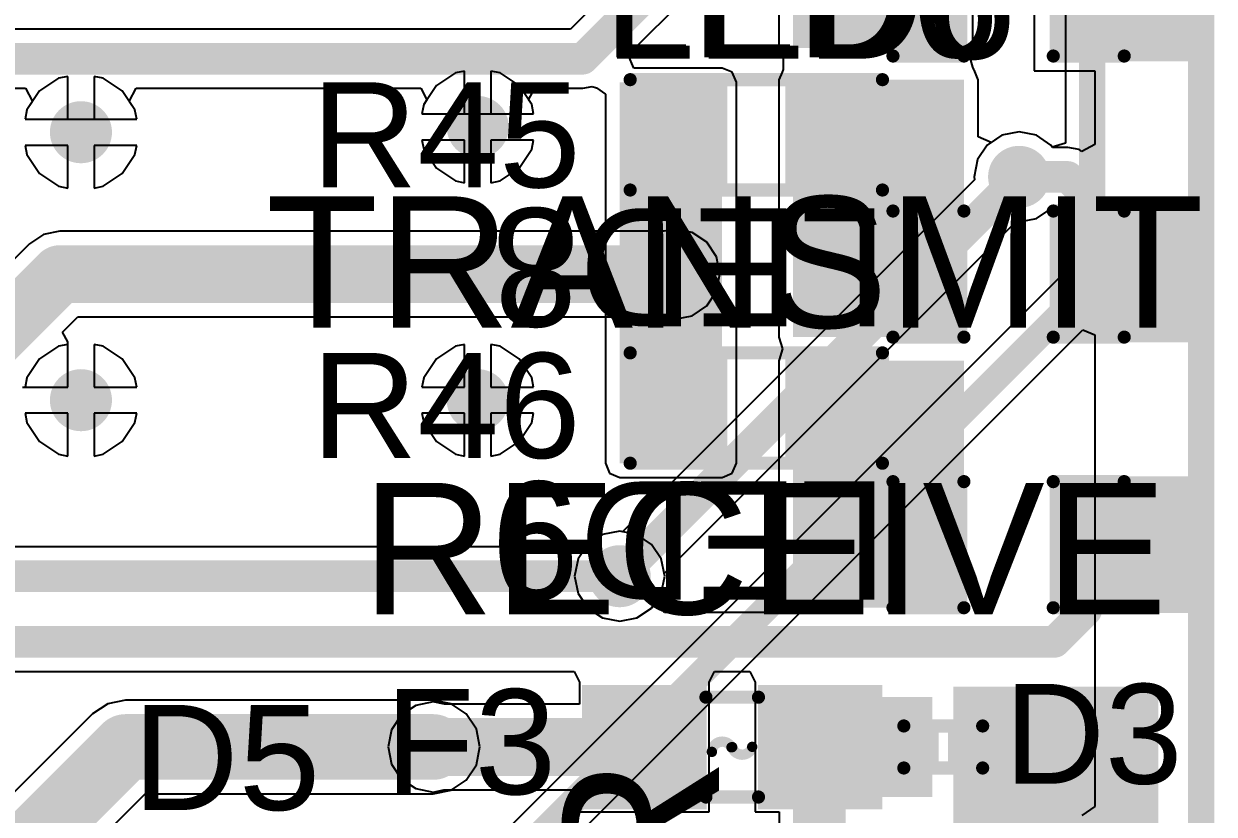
# Model space of a CAD drawing. Header units: millimetres. Extents: x -0.25 to 4.68, y -0.29 to 2.93.
# Drawn here: x 4.1593 to 4.6122, y 1.5314 to 1.8323 of the extents above; entities that cross this region are included whole.
import ezdxf

# ---------------------------------------------------------------- set-up
doc = ezdxf.new("R2010")
doc.units = ezdxf.units.MM
doc.header["$MEASUREMENT"] = 0
for name, color, linetype in [('BottomLayer', 5, 'Continuous'), ('BottomSolder', 6, 'Continuous'), ('Mechanical2', 216, 'Continuous'), ('TopLayer', 1, 'Continuous'), ('TopOverlay', 2, 'Continuous'), ('TopPaste', 8, 'Continuous'), ('TopSolder', 216, 'Continuous'), ('ViaHoleLayer', 16, 'Continuous')]:
    doc.layers.add(name, color=color, linetype=linetype)
doc.styles.add('Arial', font='', dxfattribs={"height": 0.2})
doc.styles.get('Arial').set_extended_font_data('Arial')

# ---------------------------------------------------------------- blocks, each defined once
blk = doc.blocks.new('R___0603_59')
at = {"layer": 'TopLayer'}
for points in [[(-0.015, 0.0175), (-0.015, -0.0175), (-0.045, -0.0175), (-0.045, 0.0175)], [(0.045, 0.0175), (0.045, -0.0175), (0.015, -0.0175), (0.015, 0.0175)]]:
    blk.add_hatch(color=1, dxfattribs=at).paths.add_polyline_path(points)
at = {"layer": 'TopPaste'}
for points in [[(-0.015, 0.0175), (-0.015, -0.0175), (-0.045, -0.0175), (-0.045, 0.0175)], [(0.045, 0.0175), (0.045, -0.0175), (0.015, -0.0175), (0.015, 0.0175)]]:
    blk.add_hatch(color=8, dxfattribs=at).paths.add_polyline_path(points)
at = {"layer": 'TopSolder'}
for points in [[(-0.011, 0.0215), (-0.011, -0.0215), (-0.049, -0.0215), (-0.049, 0.0215)], [(0.049, 0.0215), (0.049, -0.0215), (0.011, -0.0215), (0.011, 0.0215)]]:
    blk.add_hatch(color=216, dxfattribs=at).paths.add_polyline_path(points)
at = {"layer": 'TopOverlay', "const_width": 0.005}
for points in [[(-0.048, 0.021), (-0.048, -0.021)], [(0.048, 0.021), (-0.048, 0.021)], [(0.048, 0.021), (0.048, -0.021)], [(0.048, -0.021), (-0.048, -0.021)]]:
    blk.add_lwpolyline(points, dxfattribs=at)
at = {"layer": 'TopOverlay', "const_width": 0.0025}
for points in [[(-0.04925, 0.021, 1), (-0.04675, 0.021, 1)], [(-0.04925, 0.021, 1), (-0.04675, 0.021, 1)], [(0.04675, 0.021, 1), (0.04925, 0.021, 1)], [(0.04675, 0.021, 1), (0.04925, 0.021, 1)], [(-0.04925, -0.021, 1), (-0.04675, -0.021, 1)], [(-0.04925, -0.021, 1), (-0.04675, -0.021, 1)], [(0.04675, -0.021, 1), (0.04925, -0.021, 1)], [(0.04675, -0.021, 1), (0.04925, -0.021, 1)]]:
    blk.add_lwpolyline(points, format="xyb", close=True, dxfattribs=at)
blk = doc.blocks.new('R___0603_60')
at = {"layer": 'TopLayer'}
for points in [[(-0.015, 0.0175), (-0.015, -0.0175), (-0.045, -0.0175), (-0.045, 0.0175)], [(0.045, 0.0175), (0.045, -0.0175), (0.015, -0.0175), (0.015, 0.0175)]]:
    blk.add_hatch(color=1, dxfattribs=at).paths.add_polyline_path(points)
at = {"layer": 'TopPaste'}
for points in [[(-0.015, 0.0175), (-0.015, -0.0175), (-0.045, -0.0175), (-0.045, 0.0175)], [(0.045, 0.0175), (0.045, -0.0175), (0.015, -0.0175), (0.015, 0.0175)]]:
    blk.add_hatch(color=8, dxfattribs=at).paths.add_polyline_path(points)
at = {"layer": 'TopSolder'}
for points in [[(-0.011, 0.0215), (-0.011, -0.0215), (-0.049, -0.0215), (-0.049, 0.0215)], [(0.049, 0.0215), (0.049, -0.0215), (0.011, -0.0215), (0.011, 0.0215)]]:
    blk.add_hatch(color=216, dxfattribs=at).paths.add_polyline_path(points)
at = {"layer": 'TopOverlay', "const_width": 0.005}
for points in [[(-0.048, 0.021), (-0.048, -0.021)], [(0.048, 0.021), (-0.048, 0.021)], [(0.048, 0.021), (0.048, -0.021)], [(0.048, -0.021), (-0.048, -0.021)]]:
    blk.add_lwpolyline(points, dxfattribs=at)
at = {"layer": 'TopOverlay', "const_width": 0.0025}
for points in [[(-0.04925, 0.021, 1), (-0.04675, 0.021, 1)], [(-0.04925, 0.021, 1), (-0.04675, 0.021, 1)], [(0.04675, 0.021, 1), (0.04925, 0.021, 1)], [(0.04675, 0.021, 1), (0.04925, 0.021, 1)], [(-0.04925, -0.021, 1), (-0.04675, -0.021, 1)], [(-0.04925, -0.021, 1), (-0.04675, -0.021, 1)], [(0.04675, -0.021, 1), (0.04925, -0.021, 1)], [(0.04675, -0.021, 1), (0.04925, -0.021, 1)]]:
    blk.add_lwpolyline(points, format="xyb", close=True, dxfattribs=at)
blk = doc.blocks.new('LED_0603_110')
at = {"layer": 'TopLayer'}
for points in [[(-0.03937, 0.01968505), (-0.019685, 0.01968505), (-0.019685, -0.01968505), (-0.03937, -0.01968505)], [(0.0196851, 0.01968505), (0.0393701, 0.01968505), (0.0393701, -0.01968505), (0.0196851, -0.01968505)]]:
    blk.add_hatch(color=1, dxfattribs=at).paths.add_polyline_path(points)
at = {"layer": 'TopOverlay'}
blk.add_hatch(color=2, dxfattribs=at).paths.add_polyline_path([(0.0440002, -0.0259997), (0.069, -0.0259997), (0.069, 0.0260003), (0.0440002, 0.0260003)])
at = {"layer": 'TopPaste'}
for points in [[(-0.03937, 0.01968505), (-0.019685, 0.01968505), (-0.019685, -0.01968505), (-0.03937, -0.01968505)], [(0.0196851, 0.01968505), (0.0393701, 0.01968505), (0.0393701, -0.01968505), (0.0196851, -0.01968505)]]:
    blk.add_hatch(color=8, dxfattribs=at).paths.add_polyline_path(points)
at = {"layer": 'TopSolder'}
for points in [[(-0.04337, 0.02368505), (-0.015685, 0.02368505), (-0.015685, -0.02368505), (-0.04337, -0.02368505)], [(0.0156851, 0.02368505), (0.0433701, 0.02368505), (0.0433701, -0.02368505), (0.0156851, -0.02368505)]]:
    blk.add_hatch(color=216, dxfattribs=at).paths.add_polyline_path(points)
at = {"layer": 'TopOverlay', "const_width": 0.005}
for points in [[(-0.044, 0.024), (-0.017, 0.024)], [(-0.044, -0.024), (-0.044, 0.024)], [(0.017, 0.024), (0.0440001, 0.024)], [(0.0440001, -0.024), (0.0440001, 0.024)], [(-0.044, -0.024), (-0.017, -0.024)], [(0.017, -0.024), (0.0440001, -0.024)]]:
    blk.add_lwpolyline(points, dxfattribs=at)
at = {"layer": 'TopOverlay', "const_width": 0.0025}
for points in [[(-0.04525, 0.024, 1), (-0.04275, 0.024, 1)], [(-0.04525, 0.024, 1), (-0.04275, 0.024, 1)], [(-0.01825, 0.024, 1), (-0.01575, 0.024, 1)], [(0.01575, 0.024, 1), (0.01825, 0.024, 1)], [(0.0427501, 0.024, 1), (0.0452501, 0.024, 1)], [(0.0427501, 0.024, 1), (0.0452501, 0.024, 1)], [(-0.04525, -0.024, 1), (-0.04275, -0.024, 1)], [(-0.04525, -0.024, 1), (-0.04275, -0.024, 1)], [(-0.01825, -0.024, 1), (-0.01575, -0.024, 1)], [(0.01575, -0.024, 1), (0.01825, -0.024, 1)], [(0.0427501, -0.024, 1), (0.0452501, -0.024, 1)], [(0.0427501, -0.024, 1), (0.0452501, -0.024, 1)]]:
    blk.add_lwpolyline(points, format="xyb", close=True, dxfattribs=at)
at = {"layer": 'TopOverlay'}
blk.add_text('LED9', height=0.045, rotation=180, dxfattribs=at).set_placement((-0.046207, 0.0240576))
blk = doc.blocks.new('LED_0603_111')
at = {"layer": 'TopLayer'}
for points in [[(-0.03937, 0.01968505), (-0.019685, 0.01968505), (-0.019685, -0.01968505), (-0.03937, -0.01968505)], [(0.0196851, 0.01968505), (0.0393701, 0.01968505), (0.0393701, -0.01968505), (0.0196851, -0.01968505)]]:
    blk.add_hatch(color=1, dxfattribs=at).paths.add_polyline_path(points)
at = {"layer": 'TopOverlay'}
blk.add_hatch(color=2, dxfattribs=at).paths.add_polyline_path([(0.0440003, -0.0259998), (0.0690001, -0.0259998), (0.0690001, 0.0260002), (0.0440003, 0.0260002)])
at = {"layer": 'TopPaste'}
for points in [[(-0.03937, 0.01968505), (-0.019685, 0.01968505), (-0.019685, -0.01968505), (-0.03937, -0.01968505)], [(0.0196851, 0.01968505), (0.0393701, 0.01968505), (0.0393701, -0.01968505), (0.0196851, -0.01968505)]]:
    blk.add_hatch(color=8, dxfattribs=at).paths.add_polyline_path(points)
at = {"layer": 'TopSolder'}
for points in [[(-0.04337, 0.02368505), (-0.015685, 0.02368505), (-0.015685, -0.02368505), (-0.04337, -0.02368505)], [(0.0156851, 0.02368505), (0.0433701, 0.02368505), (0.0433701, -0.02368505), (0.0156851, -0.02368505)]]:
    blk.add_hatch(color=216, dxfattribs=at).paths.add_polyline_path(points)
at = {"layer": 'TopOverlay', "const_width": 0.005}
for points in [[(-0.044, 0.024), (-0.017, 0.024)], [(-0.044, -0.024), (-0.044, 0.024)], [(0.017, 0.024), (0.0440001, 0.024)], [(0.0440001, -0.024), (0.0440001, 0.024)], [(-0.044, -0.024), (-0.017, -0.024)], [(0.017, -0.024), (0.0440001, -0.024)]]:
    blk.add_lwpolyline(points, dxfattribs=at)
at = {"layer": 'TopOverlay', "const_width": 0.0025}
for points in [[(-0.04525, 0.024, 1), (-0.04275, 0.024, 1)], [(-0.04525, 0.024, 1), (-0.04275, 0.024, 1)], [(-0.01825, 0.024, 1), (-0.01575, 0.024, 1)], [(0.01575, 0.024, 1), (0.01825, 0.024, 1)], [(0.0427501, 0.024, 1), (0.0452501, 0.024, 1)], [(0.0427501, 0.024, 1), (0.0452501, 0.024, 1)], [(-0.04525, -0.024, 1), (-0.04275, -0.024, 1)], [(-0.04525, -0.024, 1), (-0.04275, -0.024, 1)], [(-0.01825, -0.024, 1), (-0.01575, -0.024, 1)], [(0.01575, -0.024, 1), (0.01825, -0.024, 1)], [(0.0427501, -0.024, 1), (0.0452501, -0.024, 1)], [(0.0427501, -0.024, 1), (0.0452501, -0.024, 1)]]:
    blk.add_lwpolyline(points, format="xyb", close=True, dxfattribs=at)
at = {"layer": 'TopOverlay'}
blk.add_text('LED8', height=0.045, rotation=180, dxfattribs=at).set_placement((-0.0461631, 0.0250576))
blk = doc.blocks.new('LED_0603_113')
at = {"layer": 'TopLayer'}
for points in [[(-0.03937, 0.01968505), (-0.019685, 0.01968505), (-0.019685, -0.01968505), (-0.03937, -0.01968505)], [(0.0196851, 0.01968505), (0.0393701, 0.01968505), (0.0393701, -0.01968505), (0.0196851, -0.01968505)]]:
    blk.add_hatch(color=1, dxfattribs=at).paths.add_polyline_path(points)
at = {"layer": 'TopOverlay'}
blk.add_hatch(color=2, dxfattribs=at).paths.add_polyline_path([(0.0440001, -0.026), (0.0689999, -0.026), (0.0689999, 0.026), (0.0440001, 0.026)])
at = {"layer": 'TopPaste'}
for points in [[(-0.03937, 0.01968505), (-0.019685, 0.01968505), (-0.019685, -0.01968505), (-0.03937, -0.01968505)], [(0.0196851, 0.01968505), (0.0393701, 0.01968505), (0.0393701, -0.01968505), (0.0196851, -0.01968505)]]:
    blk.add_hatch(color=8, dxfattribs=at).paths.add_polyline_path(points)
at = {"layer": 'TopSolder'}
for points in [[(-0.04337, 0.02368505), (-0.015685, 0.02368505), (-0.015685, -0.02368505), (-0.04337, -0.02368505)], [(0.0156851, 0.02368505), (0.0433701, 0.02368505), (0.0433701, -0.02368505), (0.0156851, -0.02368505)]]:
    blk.add_hatch(color=216, dxfattribs=at).paths.add_polyline_path(points)
at = {"layer": 'TopOverlay', "const_width": 0.005}
for points in [[(-0.044, 0.024), (-0.017, 0.024)], [(-0.044, -0.024), (-0.044, 0.024)], [(0.017, 0.024), (0.0440001, 0.024)], [(0.0440001, -0.024), (0.0440001, 0.024)], [(-0.044, -0.024), (-0.017, -0.024)], [(0.017, -0.024), (0.0440001, -0.024)]]:
    blk.add_lwpolyline(points, dxfattribs=at)
at = {"layer": 'TopOverlay', "const_width": 0.0025}
for points in [[(-0.04525, 0.024, 1), (-0.04275, 0.024, 1)], [(-0.04525, 0.024, 1), (-0.04275, 0.024, 1)], [(-0.01825, 0.024, 1), (-0.01575, 0.024, 1)], [(0.01575, 0.024, 1), (0.01825, 0.024, 1)], [(0.0427501, 0.024, 1), (0.0452501, 0.024, 1)], [(0.0427501, 0.024, 1), (0.0452501, 0.024, 1)], [(-0.04525, -0.024, 1), (-0.04275, -0.024, 1)], [(-0.04525, -0.024, 1), (-0.04275, -0.024, 1)], [(-0.01825, -0.024, 1), (-0.01575, -0.024, 1)], [(0.01575, -0.024, 1), (0.01825, -0.024, 1)], [(0.0427501, -0.024, 1), (0.0452501, -0.024, 1)], [(0.0427501, -0.024, 1), (0.0452501, -0.024, 1)]]:
    blk.add_lwpolyline(points, format="xyb", close=True, dxfattribs=at)
at = {"layer": 'TopOverlay'}
blk.add_text('LED6', height=0.045, dxfattribs=at).set_placement((-0.1541899, -0.0244732))
blk = doc.blocks.new('F____0603_135')
at = {"layer": 'TopLayer'}
for points in [[(-0.01377945, -0.01968505), (-0.05314955, -0.01968505), (-0.05314955, 0.01968505), (-0.01377945, 0.01968505)], [(0.05314965, -0.01968505), (0.01377955, -0.01968505), (0.01377955, 0.01968505), (0.05314965, 0.01968505)]]:
    blk.add_hatch(color=1, dxfattribs=at).paths.add_polyline_path(points)
at = {"layer": 'TopPaste'}
for points in [[(-0.01377945, -0.01968505), (-0.05314955, -0.01968505), (-0.05314955, 0.01968505), (-0.01377945, 0.01968505)], [(0.05314965, -0.01968505), (0.01377955, -0.01968505), (0.01377955, 0.01968505), (0.05314965, 0.01968505)]]:
    blk.add_hatch(color=8, dxfattribs=at).paths.add_polyline_path(points)
at = {"layer": 'TopSolder'}
for points in [[(-0.00977945, -0.02368505), (-0.05714955, -0.02368505), (-0.05714955, 0.02368505), (-0.00977945, 0.02368505)], [(0.05714965, -0.02368505), (0.00977955, -0.02368505), (0.00977955, 0.02368505), (0.05714965, 0.02368505)]]:
    blk.add_hatch(color=216, dxfattribs=at).paths.add_polyline_path(points)
at = {"layer": 'TopOverlay', "const_width": 0.005}
for points in [[(0.01, 0.019), (-0.01, 0.019)], [(0.01, -0.019), (-0.01, -0.019)]]:
    blk.add_lwpolyline(points, dxfattribs=at)
at = {"layer": 'TopOverlay'}
for points, const_width in [([(-0.01125, 0.019, 1), (-0.00875, 0.019, 1)], 0.0025), ([(0.00875, 0.019, 1), (0.01125, 0.019, 1)], 0.0025), ([(-0.0085964, -0.0001008, 1), (-0.006628, -0.0001008, 1)], 0.0019685), ([(-0.0009842, 0, 1), (0.0009842, 0, 1)], 0.0019685), ([(-0.0007058, 7.75e-05, 1), (0.0012626, 7.75e-05, 1)], 0.0019685), ([(0.0067423, 0.0018093, 1), (0.0087107, 0.0018093, 1)], 0.0019685), ([(-0.01125, -0.019, 1), (-0.00875, -0.019, 1)], 0.0025), ([(0.00875, -0.019, 1), (0.01125, -0.019, 1)], 0.0025)]:
    blk.add_lwpolyline(points, format="xyb", close=True, dxfattribs=dict(at, const_width=const_width))
at = {"layer": 'TopOverlay', "const_width": 0.003937}
for points in [[(-0.0076122, -0.0001008, -0.7701644861592942), (0, 0)], [(0.0077265, 0.0018093, -0.7841168953440428), (0.0002784, 7.75e-05)]]:
    blk.add_lwpolyline(points, format="xyb", dxfattribs=at)
blk = doc.blocks.new('DSN0603_2_163')
at = {"layer": 'TopLayer'}
for points in [[(-0.011811, 0.0047244), (-0.003937, 0.0047244), (-0.003937, -0.0047244), (-0.011811, -0.0047244)], [(0.003937, 0.0047244), (0.011811, 0.0047244), (0.011811, -0.0047244), (0.003937, -0.0047244)]]:
    blk.add_hatch(color=1, dxfattribs=at).paths.add_polyline_path(points)
at = {"layer": 'TopPaste'}
for points in [[(-0.011811, 0.0047244), (-0.003937, 0.0047244), (-0.003937, -0.0047244), (-0.011811, -0.0047244)], [(0.003937, 0.0047244), (0.011811, 0.0047244), (0.011811, -0.0047244), (0.003937, -0.0047244)]]:
    blk.add_hatch(color=8, dxfattribs=at).paths.add_polyline_path(points)
at = {"layer": 'TopSolder'}
for points in [[(-0.0139764, 0.0068898), (-0.0017716, 0.0068898), (-0.0017716, -0.0068898), (-0.0139764, -0.0068898)], [(0.0017716, 0.0068898), (0.0139764, 0.0068898), (0.0139764, -0.0068898), (0.0017716, -0.0068898)]]:
    blk.add_hatch(color=216, dxfattribs=at).paths.add_polyline_path(points)
at = {"layer": 'TopOverlay', "const_width": 0.005}
for points in [[(0.015, 0.008), (-0.015, 0.008)], [(-0.015, 0.008), (-0.015, -0.008)], [(0.015, 0.008), (0.015, -0.008)], [(0.015, -0.008), (-0.015, -0.008)]]:
    blk.add_lwpolyline(points, dxfattribs=at)
at = {"layer": 'TopOverlay', "const_width": 0.0025}
for points in [[(-0.01625, 0.008, 1), (-0.01375, 0.008, 1)], [(-0.01625, 0.008, 1), (-0.01375, 0.008, 1)], [(0.01375, 0.008, 1), (0.01625, 0.008, 1)], [(0.01375, 0.008, 1), (0.01625, 0.008, 1)], [(-0.01625, -0.008, 1), (-0.01375, -0.008, 1)], [(-0.01625, -0.008, 1), (-0.01375, -0.008, 1)], [(0.01375, -0.008, 1), (0.01625, -0.008, 1)], [(0.01375, -0.008, 1), (0.01625, -0.008, 1)]]:
    blk.add_lwpolyline(points, format="xyb", close=True, dxfattribs=at)

msp = doc.modelspace()

# ---------------------------------------------------------------- hatches: boundary and pattern name
at = {"layer": 'BottomLayer'}
h = msp.add_hatch(color=5, dxfattribs=at)
edge = h.paths.add_edge_path()
edge.add_arc((4.332, 1.793), 0.011811, 0, 360)
h = msp.add_hatch(color=5, dxfattribs=at)
edge = h.paths.add_edge_path()
edge.add_arc((4.181, 1.791), 0.011811, 0, 360)
h = msp.add_hatch(color=5, dxfattribs=at)
edge = h.paths.add_edge_path()
edge.add_arc((4.538, 1.774), 0.011811, 0, 360)
h = msp.add_hatch(color=5, dxfattribs=at)
edge = h.paths.add_edge_path()
edge.add_arc((4.407, 1.737), 0.011811, 0, 360)
h = msp.add_hatch(color=5, dxfattribs=at)
edge = h.paths.add_edge_path()
edge.add_arc((4.181, 1.689), 0.011811, 0, 360)
h = msp.add_hatch(color=5, dxfattribs=at)
edge = h.paths.add_edge_path()
edge.add_arc((4.332, 1.689), 0.011811, 0, 360)
h = msp.add_hatch(color=5, dxfattribs=at)
edge = h.paths.add_edge_path()
edge.add_arc((4.386, 1.622), 0.011811, 0, 360)
h = msp.add_hatch(color=5, dxfattribs=at)
edge = h.paths.add_edge_path()
edge.add_arc((4.315, 1.557), 0.011811, 0, 360)
at = {"layer": 'BottomSolder'}
h = msp.add_hatch(color=6, dxfattribs=at)
edge = h.paths.add_edge_path()
edge.add_arc((4.332, 1.793), 0.0059055, 0, 360)
h = msp.add_hatch(color=6, dxfattribs=at)
edge = h.paths.add_edge_path()
edge.add_arc((4.181, 1.791), 0.0059055, 0, 360)
h = msp.add_hatch(color=6, dxfattribs=at)
edge = h.paths.add_edge_path()
edge.add_arc((4.538, 1.774), 0.0059055, 0, 360)
h = msp.add_hatch(color=6, dxfattribs=at)
edge = h.paths.add_edge_path()
edge.add_arc((4.407, 1.737), 0.0059055, 0, 360)
h = msp.add_hatch(color=6, dxfattribs=at)
edge = h.paths.add_edge_path()
edge.add_arc((4.181, 1.689), 0.0059055, 0, 360)
h = msp.add_hatch(color=6, dxfattribs=at)
edge = h.paths.add_edge_path()
edge.add_arc((4.332, 1.689), 0.0059055, 0, 360)
h = msp.add_hatch(color=6, dxfattribs=at)
edge = h.paths.add_edge_path()
edge.add_arc((4.386, 1.622), 0.0059055, 0, 360)
h = msp.add_hatch(color=6, dxfattribs=at)
edge = h.paths.add_edge_path()
edge.add_arc((4.315, 1.557), 0.0059055, 0, 360)
at = {"layer": 'TopLayer'}
for points in [[(4.452, 1.823), (4.515, 1.823), (4.515, 1.915), (4.452, 1.915)], [(4.386, 1.665), (4.425, 1.665), (4.425, 1.81), (4.386, 1.81)], [(4.517, 1.713), (4.517, 1.811), (4.452, 1.811), (4.452, 1.713)], [(4.517, 1.61), (4.517, 1.704), (4.452, 1.704), (4.452, 1.61)], [(4.513, 1.435), (4.591, 1.435), (4.591, 1.58), (4.513, 1.58)], [(4.447, 1.538), (4.505, 1.538), (4.505, 1.576), (4.447, 1.576)]]:
    msp.add_hatch(color=1, dxfattribs=at).paths.add_polyline_path(points)
h = msp.add_hatch(color=1, dxfattribs=at)
edge = h.paths.add_edge_path()
edge.add_arc((4.332, 1.793), 0.011811, 0, 360)
h = msp.add_hatch(color=1, dxfattribs=at)
edge = h.paths.add_edge_path()
edge.add_arc((4.181, 1.791), 0.011811, 0, 360)
h = msp.add_hatch(color=1, dxfattribs=at)
edge = h.paths.add_edge_path()
edge.add_arc((4.538, 1.774), 0.011811, 0, 360)
h = msp.add_hatch(color=1, dxfattribs=at)
edge = h.paths.add_edge_path()
edge.add_arc((4.407, 1.737), 0.011811, 0, 360)
h = msp.add_hatch(color=1, dxfattribs=at)
edge = h.paths.add_edge_path()
edge.add_arc((4.181, 1.689), 0.011811, 0, 360)
h = msp.add_hatch(color=1, dxfattribs=at)
edge = h.paths.add_edge_path()
edge.add_arc((4.332, 1.689), 0.011811, 0, 360)
h = msp.add_hatch(color=1, dxfattribs=at)
edge = h.paths.add_edge_path()
edge.add_arc((4.386, 1.622), 0.011811, 0, 360)
h = msp.add_hatch(color=1, dxfattribs=at)
edge = h.paths.add_edge_path()
edge.add_arc((4.315, 1.557), 0.011811, 0, 360)
at = {"layer": 'TopSolder'}
h = msp.add_hatch(color=216, dxfattribs=at)
edge = h.paths.add_edge_path()
edge.add_arc((4.332, 1.793), 0.0059055, 0, 360)
h = msp.add_hatch(color=216, dxfattribs=at)
edge = h.paths.add_edge_path()
edge.add_arc((4.181, 1.791), 0.0059055, 0, 360)
h = msp.add_hatch(color=216, dxfattribs=at)
edge = h.paths.add_edge_path()
edge.add_arc((4.538, 1.774), 0.0059055, 0, 360)
h = msp.add_hatch(color=216, dxfattribs=at)
edge = h.paths.add_edge_path()
edge.add_arc((4.407, 1.737), 0.0059055, 0, 360)
h = msp.add_hatch(color=216, dxfattribs=at)
edge = h.paths.add_edge_path()
edge.add_arc((4.181, 1.689), 0.0059055, 0, 360)
h = msp.add_hatch(color=216, dxfattribs=at)
edge = h.paths.add_edge_path()
edge.add_arc((4.332, 1.689), 0.0059055, 0, 360)
h = msp.add_hatch(color=216, dxfattribs=at)
edge = h.paths.add_edge_path()
edge.add_arc((4.386, 1.622), 0.0059055, 0, 360)
h = msp.add_hatch(color=216, dxfattribs=at)
edge = h.paths.add_edge_path()
edge.add_arc((4.315, 1.557), 0.0059055, 0, 360)
at = {"layer": 'ViaHoleLayer'}
h = msp.add_hatch(color=16, dxfattribs=at)
edge = h.paths.add_edge_path()
edge.add_arc((4.332, 1.793), 0.0059055, 0, 360)
h = msp.add_hatch(color=16, dxfattribs=at)
edge = h.paths.add_edge_path()
edge.add_arc((4.181, 1.791), 0.0059055, 0, 360)
h = msp.add_hatch(color=16, dxfattribs=at)
edge = h.paths.add_edge_path()
edge.add_arc((4.538, 1.774), 0.0059055, 0, 360)
h = msp.add_hatch(color=16, dxfattribs=at)
edge = h.paths.add_edge_path()
edge.add_arc((4.407, 1.737), 0.0059055, 0, 360)
h = msp.add_hatch(color=16, dxfattribs=at)
edge = h.paths.add_edge_path()
edge.add_arc((4.181, 1.689), 0.0059055, 0, 360)
h = msp.add_hatch(color=16, dxfattribs=at)
edge = h.paths.add_edge_path()
edge.add_arc((4.332, 1.689), 0.0059055, 0, 360)
h = msp.add_hatch(color=16, dxfattribs=at)
edge = h.paths.add_edge_path()
edge.add_arc((4.386, 1.622), 0.0059055, 0, 360)
h = msp.add_hatch(color=16, dxfattribs=at)
edge = h.paths.add_edge_path()
edge.add_arc((4.315, 1.557), 0.0059055, 0, 360)

# ---------------------------------------------------------------- linework, layer by layer
at = {"layer": 'BottomLayer'}
for p, q in [((4.5556267, 2.4357253), (4.5556267, 1.7868785)), ((4.176, 1.8122437), (4.1724898, 1.8115455)), ((4.176, 1.796), (4.176, 1.8122437)), ((4.1895102, 1.8115455), (4.186, 1.8122437)), ((4.186, 1.8122437), (4.186, 1.796)), ((4.3234898, 1.8135455), (4.3162751, 1.8087249)), ((4.327, 1.8142437), (4.3234898, 1.8135455)), ((4.327, 1.798), (4.327, 1.8142437)), ((4.3405102, 1.8135455), (4.337, 1.8142437)), ((4.337, 1.8142437), (4.337, 1.798)), ((4.3477249, 1.8087249), (4.3405102, 1.8135455)), ((4.1724898, 1.8115455), (4.1652751, 1.8067249)), ((4.1967249, 1.8067249), (4.1895102, 1.8115455)), ((4.3162751, 1.8087249), (4.3114545, 1.8015102)), ((4.3525455, 1.8015102), (4.3477249, 1.8087249)), ((4.1652751, 1.8067249), (4.1604545, 1.7995102)), ((4.2015455, 1.7995102), (4.1967249, 1.8067249)), ((4.1604545, 1.7995102), (4.1597563, 1.796)), ((4.2022437, 1.796), (4.2015455, 1.7995102)), ((4.3114545, 1.8015102), (4.3107563, 1.798)), ((4.3532437, 1.798), (4.3525455, 1.8015102)), ((4.1597563, 1.796), (4.176, 1.796)), ((4.186, 1.796), (4.2022437, 1.796)), ((4.3107563, 1.798), (4.327, 1.798)), ((4.337, 1.798), (4.3532437, 1.798)), ((4.5314407, 1.7898356), (4.52588, 1.78612)), ((4.538, 1.7911403), (4.5314407, 1.7898356)), ((4.5445593, 1.7898356), (4.538, 1.7911403)), ((4.55012, 1.78612), (4.5445593, 1.7898356)), ((4.176, 1.786), (4.1597563, 1.786)), ((4.1597563, 1.786), (4.1604545, 1.7824898)), ((4.176, 1.7697563), (4.176, 1.786)), ((4.2022437, 1.786), (4.186, 1.786)), ((4.186, 1.786), (4.186, 1.7697563)), ((4.2015455, 1.7824898), (4.2022437, 1.786)), ((4.327, 1.788), (4.3107563, 1.788)), ((4.3107563, 1.788), (4.3114545, 1.7844898)), ((4.327, 1.7717563), (4.327, 1.788)), ((4.3532437, 1.788), (4.337, 1.788)), ((4.337, 1.788), (4.337, 1.7717563)), ((4.3525455, 1.7844898), (4.3532437, 1.788)), ((4.52588, 1.78612), (4.5221644, 1.7805593)), ((4.5506267, 1.7853617), (4.55012, 1.78612)), ((4.5556267, 1.7868785), (4.5506267, 1.7853617)), ((4.1604545, 1.7824898), (4.1652751, 1.7752751)), ((4.1967249, 1.7752751), (4.2015455, 1.7824898)), ((4.3114545, 1.7844898), (4.3162751, 1.7772751)), ((4.3477249, 1.7772751), (4.3525455, 1.7844898)), ((4.5221644, 1.7805593), (4.5208597, 1.774)), ((4.3162751, 1.7772751), (4.3234898, 1.7724545)), ((4.3405102, 1.7724545), (4.3477249, 1.7772751)), ((4.1652751, 1.7752751), (4.1724898, 1.7704545)), ((4.1895102, 1.7704545), (4.1967249, 1.7752751)), ((4.3234898, 1.7724545), (4.327, 1.7717563)), ((4.337, 1.7717563), (4.3405102, 1.7724545)), ((4.5210719, 1.772933), (4.3870669, 1.6389281)), ((4.5208597, 1.774), (4.5210719, 1.772933)), ((4.1724898, 1.7704545), (4.176, 1.7697563)), ((4.186, 1.7697563), (4.1895102, 1.7704545)), ((4.55012, 1.76188), (4.5506267, 1.7626383)), ((4.5506267, 1.7626383), (4.5556267, 1.7611215)), ((4.538, 1.7568597), (4.5445593, 1.7581644)), ((4.5445593, 1.7581644), (4.55012, 1.76188)), ((4.5556267, 1.7611215), (4.5556267, 1.7380459)), ((4.173, 1.7533135), (4.1667571, 1.7520717)), ((4.4028433, 1.7533135), (4.173, 1.7533135)), ((4.407, 1.7541403), (4.4028433, 1.7533135)), ((4.4029281, 1.6230669), (4.536933, 1.7570719)), ((4.4135593, 1.7528356), (4.407, 1.7541403)), ((4.536933, 1.7570719), (4.538, 1.7568597)), ((4.1614646, 1.7485354), (4.1124646, 1.6995354)), ((4.1667571, 1.7520717), (4.1614646, 1.7485354)), ((4.41912, 1.74912), (4.4135593, 1.7528356)), ((4.4228356, 1.7435593), (4.41912, 1.74912)), ((4.4241403, 1.737), (4.4228356, 1.7435593)), ((4.5556267, 1.7380459), (4.2567803, 1.4391995)), ((4.4228356, 1.7304407), (4.4241403, 1.737)), ((4.41912, 1.72488), (4.4228356, 1.7304407)), ((4.4135593, 1.7211644), (4.41912, 1.72488)), ((4.1740183, 1.7149475), (4.1797573, 1.7206865)), ((4.1797573, 1.7206865), (4.4028433, 1.7206865)), ((4.4028433, 1.7206865), (4.407, 1.7198597)), ((4.407, 1.7198597), (4.4135593, 1.7211644)), ((3.9839923, 1.1375731), (4.562203, 1.7157838)), ((4.176, 1.7112401), (4.1740183, 1.7149475)), ((4.562203, 1.7157838), (4.5668224, 1.7138703)), ((4.5668224, 1.7138703), (4.5668224, 1.5343402)), ((4.176, 1.694), (4.176, 1.7112401)), ((4.1895102, 1.7095455), (4.186, 1.7102437)), ((4.186, 1.7102437), (4.186, 1.694)), ((4.1967249, 1.7047249), (4.1895102, 1.7095455)), ((4.3234898, 1.7095455), (4.3162751, 1.7047249)), ((4.327, 1.7102437), (4.3234898, 1.7095455)), ((4.327, 1.694), (4.327, 1.7102437)), ((4.3405102, 1.7095455), (4.337, 1.7102437)), ((4.337, 1.7102437), (4.337, 1.694)), ((4.3477249, 1.7047249), (4.3405102, 1.7095455)), ((4.2015455, 1.6975102), (4.1967249, 1.7047249)), ((4.3162751, 1.7047249), (4.3114545, 1.6975102)), ((4.3525455, 1.6975102), (4.3477249, 1.7047249)), ((4.2022437, 1.694), (4.2015455, 1.6975102)), ((4.3114545, 1.6975102), (4.3107563, 1.694)), ((4.3532437, 1.694), (4.3525455, 1.6975102)), ((4.1587599, 1.694), (4.176, 1.694)), ((4.186, 1.694), (4.2022437, 1.694)), ((4.3107563, 1.694), (4.327, 1.694)), ((4.337, 1.694), (4.3532437, 1.694)), ((4.176, 1.684), (4.1597563, 1.684)), ((4.1597563, 1.684), (4.1604545, 1.6804898)), ((4.176, 1.6677563), (4.176, 1.684)), ((4.2022437, 1.684), (4.186, 1.684)), ((4.186, 1.684), (4.186, 1.6677563)), ((4.2015455, 1.6804898), (4.2022437, 1.684)), ((4.327, 1.684), (4.3107563, 1.684)), ((4.3107563, 1.684), (4.3114545, 1.6804898)), ((4.327, 1.6677563), (4.327, 1.684)), ((4.3532437, 1.684), (4.337, 1.684)), ((4.337, 1.684), (4.337, 1.6677563)), ((4.3525455, 1.6804898), (4.3532437, 1.684)), ((4.1604545, 1.6804898), (4.1652751, 1.6732751)), ((4.1967249, 1.6732751), (4.2015455, 1.6804898)), ((4.3114545, 1.6804898), (4.3162751, 1.6732751)), ((4.3477249, 1.6732751), (4.3525455, 1.6804898)), ((4.1652751, 1.6732751), (4.1724898, 1.6684545)), ((4.1895102, 1.6684545), (4.1967249, 1.6732751)), ((4.3162751, 1.6732751), (4.3234898, 1.6684545)), ((4.3405102, 1.6684545), (4.3477249, 1.6732751)), ((4.1724898, 1.6684545), (4.176, 1.6677563)), ((4.186, 1.6677563), (4.1895102, 1.6684545)), ((4.3234898, 1.6684545), (4.327, 1.6677563)), ((4.337, 1.6677563), (4.3405102, 1.6684545)), ((4.3794407, 1.6378356), (4.37388, 1.63412)), ((4.386, 1.6391403), (4.3794407, 1.6378356)), ((4.3870669, 1.6389281), (4.386, 1.6391403)), ((4.37388, 1.63412), (4.3701644, 1.6285593)), ((4.3701644, 1.6285593), (4.3688597, 1.622)), ((4.3688597, 1.622), (4.3701644, 1.6154407)), ((4.4018356, 1.6154407), (4.4031403, 1.622)), ((4.4031403, 1.622), (4.4029281, 1.6230669)), ((4.3701644, 1.6154407), (4.37388, 1.60988)), ((4.39812, 1.60988), (4.4018356, 1.6154407)), ((4.37388, 1.60988), (4.3794407, 1.6061644)), ((4.3925593, 1.6061644), (4.39812, 1.60988)), ((4.3794407, 1.6061644), (4.386, 1.6048597)), ((4.386, 1.6048597), (4.3925593, 1.6061644)), ((4.1911718, 1.5734846), (4.1853832, 1.5696168)), ((4.198, 1.5748428), (4.1911718, 1.5734846)), ((4.315, 1.5748428), (4.198, 1.5748428)), ((4.3218281, 1.5734846), (4.315, 1.5748428)), ((4.3276168, 1.5696168), (4.3218281, 1.5734846)), ((4.185383, 1.5696165), (4.1393832, 1.5236168)), ((4.1853832, 1.5696168), (4.185383, 1.5696165)), ((4.3314846, 1.5638281), (4.3276168, 1.5696168)), ((4.3328428, 1.557), (4.3314846, 1.5638281)), ((4.3314846, 1.5501719), (4.3328428, 1.557)), ((4.3276168, 1.5443832), (4.3314846, 1.5501719)), ((4.315, 1.5391572), (4.3218281, 1.5405154)), ((4.3218281, 1.5405154), (4.3276168, 1.5443832)), ((4.1698428, 1.5036092), (4.2053907, 1.5391572)), ((4.2053907, 1.5391572), (4.315, 1.5391572)), ((4.5668224, 1.5343402), (4.5618224, 1.5309544))]:
    msp.add_line(p, q, dxfattribs=at)
for points, const_width in [([(4.5658226, 1.7338226), (4.5658226, 2.4399486)], 0.01), ([(4.386, 1.622), (4.538, 1.774)], 0.012), ([(4.124, 1.688), (4.173, 1.737)], 0.022), ([(4.173, 1.737), (4.407, 1.737)], 0.022), ([(3.831, 0.999), (4.5658226, 1.7338226)], 0.01), ([(4.152, 1.511), (4.198, 1.557)], 0.025), ([(4.198, 1.557), (4.315, 1.557)], 0.025)]:
    msp.add_lwpolyline(points, dxfattribs=dict(at, const_width=const_width))
for points, const_width in [([(4.535, 1.774, 1), (4.541, 1.774, 1)], 0.006), ([(4.1675, 1.737, 1), (4.1785, 1.737, 1)], 0.011), ([(4.1675, 1.737, 1), (4.1785, 1.737, 1)], 0.011), ([(4.4015, 1.737, 1), (4.4125, 1.737, 1)], 0.011), ([(4.5633226, 1.7338226, 1), (4.5683226, 1.7338226, 1)], 0.005), ([(4.5633226, 1.7338226, 1), (4.5683226, 1.7338226, 1)], 0.005), ([(4.383, 1.622, 1), (4.389, 1.622, 1)], 0.006), ([(4.19175, 1.557, 1), (4.20425, 1.557, 1)], 0.0125), ([(4.19175, 1.557, 1), (4.20425, 1.557, 1)], 0.0125), ([(4.30875, 1.557, 1), (4.32125, 1.557, 1)], 0.0125)]:
    msp.add_lwpolyline(points, format="xyb", close=True, dxfattribs=dict(at, const_width=const_width))
at = {"layer": 'Mechanical2', "const_width": 0.01}
msp.add_lwpolyline([(4.607232, 2.8749486), (4.6072322, -0.1171774)], dxfattribs=at)
at = {"layer": 'TopLayer'}
for p, q in [((4.446588, 1.915), (4.446588, 1.823)), ((4.520412, 1.823), (4.520412, 1.915)), ((4.3942626, 1.8571237), (4.3673029, 1.8301641)), ((4.3892732, 1.820412), (4.4134084, 1.8445473)), ((4.5436853, 1.839), (4.5436853, 1.814315)), ((4.3673029, 1.8301641), (3.8939491, 1.8301641)), ((4.446588, 1.823), (4.4477963, 1.8200829)), ((4.5194966, 1.8207899), (4.520412, 1.823)), ((4.3913443, 1.815412), (4.3892732, 1.820412)), ((4.4477963, 1.8200829), (4.448173, 1.8191731)), ((4.448173, 1.8191731), (4.448173, 1.8148269)), ((4.5193153, 1.819719), (4.5194966, 1.8207899)), ((4.5193153, 1.819315), (4.5193153, 1.819719)), ((4.5204023, 1.8158087), (4.5193153, 1.819315)), ((4.425, 1.815412), (4.3913443, 1.815412)), ((4.4288269, 1.8138269), (4.425, 1.815412)), ((4.430412, 1.81), (4.4288269, 1.8138269)), ((4.4477963, 1.8139172), (4.446588, 1.811)), ((4.448173, 1.8148269), (4.4477963, 1.8139172)), ((4.5208273, 1.8148263), (4.5204023, 1.8158087)), ((4.5208816, 1.8146949), (4.5208273, 1.8148263)), ((4.522412, 1.811), (4.5208816, 1.8146949)), ((4.5436853, 1.814315), (4.5668224, 1.814315)), ((4.5668224, 1.814315), (4.5668224, 1.7863447)), ((3.9580274, 1.8077331), (4.1599353, 1.8077331)), ((4.1599353, 1.8077331), (4.1626079, 1.8027331)), ((4.1993921, 1.8027331), (4.2020647, 1.8077331)), ((4.2020647, 1.8077331), (4.310309, 1.8077331)), ((4.310309, 1.8077331), (4.3126661, 1.8033235)), ((4.3513339, 1.8033235), (4.353691, 1.8077331)), ((4.353691, 1.8077331), (4.3719481, 1.8077331)), ((4.3719481, 1.8077331), (4.3719486, 1.807733)), ((4.3719486, 1.807733), (4.3755879, 1.808457)), ((4.3755879, 1.808457), (4.3771721, 1.8079207)), ((4.3771721, 1.8079207), (4.380588, 1.8054781)), ((4.430412, 1.665), (4.430412, 1.81)), ((4.446588, 1.811), (4.446588, 1.713)), ((4.522412, 1.7892445), (4.522412, 1.811)), ((4.3126661, 1.8033235), (4.3114545, 1.8015102)), ((4.3525455, 1.8015102), (4.3513339, 1.8033235)), ((4.380588, 1.8054781), (4.380588, 1.665)), ((4.1604545, 1.7995102), (4.1597563, 1.796)), ((4.1626079, 1.8027331), (4.1604545, 1.7995102)), ((4.2015455, 1.7995102), (4.1993921, 1.8027331)), ((4.2022437, 1.796), (4.2015455, 1.7995102)), ((4.3114545, 1.8015102), (4.3107563, 1.798)), ((4.3532437, 1.798), (4.3525455, 1.8015102)), ((4.1597563, 1.796), (4.2022437, 1.796)), ((4.3107563, 1.798), (4.3532437, 1.798)), ((4.5314407, 1.7898356), (4.527412, 1.7871437)), ((4.538, 1.7911403), (4.5314407, 1.7898356)), ((4.5445593, 1.7898356), (4.538, 1.7911403)), ((4.55012, 1.78612), (4.5445593, 1.7898356)), ((4.176, 1.786), (4.1597563, 1.786)), ((4.1597563, 1.786), (4.1604545, 1.7824898)), ((4.176, 1.7697563), (4.176, 1.786)), ((4.2022437, 1.786), (4.186, 1.786)), ((4.186, 1.786), (4.186, 1.7697563)), ((4.2015455, 1.7824898), (4.2022437, 1.786)), ((4.327, 1.788), (4.3107563, 1.788)), ((4.3107563, 1.788), (4.3114545, 1.7844898)), ((4.327, 1.7717563), (4.327, 1.788)), ((4.3532437, 1.788), (4.337, 1.788)), ((4.337, 1.788), (4.337, 1.7717563)), ((4.3525455, 1.7844898), (4.3532437, 1.788)), ((4.527412, 1.7871437), (4.522412, 1.7892445)), ((4.5507244, 1.7852155), (4.55012, 1.78612)), ((4.5564976, 1.7852155), (4.5507244, 1.7852155)), ((4.5564981, 1.7852156), (4.5564976, 1.7852155)), ((4.5607901, 1.7843618), (4.5564981, 1.7852156)), ((4.5668224, 1.7863447), (4.5618224, 1.7836721)), ((4.1604545, 1.7824898), (4.1652751, 1.7752751)), ((4.1967249, 1.7752751), (4.2015455, 1.7824898)), ((4.3114545, 1.7844898), (4.3162751, 1.7772751)), ((4.3477249, 1.7772751), (4.3525455, 1.7844898)), ((4.5618224, 1.7836721), (4.5607901, 1.7843618)), ((4.3162751, 1.7772751), (4.3234898, 1.7724545)), ((4.3405102, 1.7724545), (4.3477249, 1.7772751)), ((4.1652751, 1.7752751), (4.1724898, 1.7704545)), ((4.1895102, 1.7704545), (4.1967249, 1.7752751)), ((4.3234898, 1.7724545), (4.327, 1.7717563)), ((4.337, 1.7717563), (4.3405102, 1.7724545)), ((4.1724898, 1.7704545), (4.176, 1.7697563)), ((4.186, 1.7697563), (4.1895102, 1.7704545)), ((4.446588, 1.713), (4.446618, 1.7129276)), ((4.446618, 1.7129276), (4.4479857, 1.7085455)), ((4.1724898, 1.7095455), (4.1652751, 1.7047249)), ((4.176, 1.7102437), (4.1724898, 1.7095455)), ((4.176, 1.694), (4.176, 1.7102437)), ((4.1895102, 1.7095455), (4.186, 1.7102437)), ((4.186, 1.7102437), (4.186, 1.694)), ((4.1967249, 1.7047249), (4.1895102, 1.7095455)), ((4.3234898, 1.7095455), (4.3162751, 1.7047249)), ((4.327, 1.7102437), (4.3234898, 1.7095455)), ((4.327, 1.694), (4.327, 1.7102437)), ((4.3405102, 1.7095455), (4.337, 1.7102437)), ((4.337, 1.7102437), (4.337, 1.694)), ((4.3477249, 1.7047249), (4.3405102, 1.7095455)), ((4.4479857, 1.7085455), (4.4467356, 1.7043565)), ((4.1652751, 1.7047249), (4.1604545, 1.6975102)), ((4.2015455, 1.6975102), (4.1967249, 1.7047249)), ((4.3162751, 1.7047249), (4.3114545, 1.6975102)), ((4.3525455, 1.6975102), (4.3477249, 1.7047249)), ((4.4467356, 1.7043565), (4.446588, 1.7040001)), ((4.446588, 1.7040001), (4.446588, 1.6100001)), ((4.1604545, 1.6975102), (4.1597563, 1.694)), ((4.2022437, 1.694), (4.2015455, 1.6975102)), ((4.3114545, 1.6975102), (4.3107563, 1.694)), ((4.3532437, 1.694), (4.3525455, 1.6975102)), ((4.1597563, 1.694), (4.176, 1.694)), ((4.186, 1.694), (4.2022437, 1.694)), ((4.3107563, 1.694), (4.327, 1.694)), ((4.337, 1.694), (4.3532437, 1.694)), ((4.176, 1.684), (4.1597563, 1.684)), ((4.1597563, 1.684), (4.1604545, 1.6804898)), ((4.176, 1.6677563), (4.176, 1.684)), ((4.2022437, 1.684), (4.186, 1.684)), ((4.186, 1.684), (4.186, 1.6677563)), ((4.2015455, 1.6804898), (4.2022437, 1.684)), ((4.327, 1.684), (4.3107563, 1.684)), ((4.3107563, 1.684), (4.3114545, 1.6804898)), ((4.327, 1.6677563), (4.327, 1.684)), ((4.3532437, 1.684), (4.337, 1.684)), ((4.337, 1.684), (4.337, 1.6677563)), ((4.3525455, 1.6804898), (4.3532437, 1.684)), ((4.1604545, 1.6804898), (4.1652751, 1.6732751)), ((4.1967249, 1.6732751), (4.2015455, 1.6804898)), ((4.3114545, 1.6804898), (4.3162751, 1.6732751)), ((4.3477249, 1.6732751), (4.3525455, 1.6804898)), ((4.1652751, 1.6732751), (4.1724898, 1.6684545)), ((4.1895102, 1.6684545), (4.1967249, 1.6732751)), ((4.3162751, 1.6732751), (4.3234898, 1.6684545)), ((4.3405102, 1.6684545), (4.3477249, 1.6732751)), ((4.1724898, 1.6684545), (4.176, 1.6677563)), ((4.186, 1.6677563), (4.1895102, 1.6684545)), ((4.3234898, 1.6684545), (4.327, 1.6677563)), ((4.337, 1.6677563), (4.3405102, 1.6684545)), ((4.380588, 1.665), (4.3821731, 1.6611731)), ((4.4288269, 1.6611731), (4.430412, 1.665)), ((4.3821731, 1.6611731), (4.386, 1.659588)), ((4.386, 1.659588), (4.425, 1.659588)), ((4.425, 1.659588), (4.4288269, 1.6611731)), ((4.3794407, 1.6378356), (4.37388, 1.63412)), ((4.386, 1.6391403), (4.3794407, 1.6378356)), ((4.3925593, 1.6378356), (4.386, 1.6391403)), ((4.39812, 1.63412), (4.3925593, 1.6378356)), ((4.3732756, 1.6332155), (3.9850005, 1.6332155)), ((4.37388, 1.63412), (4.3732756, 1.6332155)), ((4.4018356, 1.6285593), (4.39812, 1.63412)), ((4.4031403, 1.622), (4.4018356, 1.6285593)), ((4.4018356, 1.6154407), (4.4031403, 1.622)), ((4.4003488, 1.6132155), (4.4018356, 1.6154407)), ((4.4030213, 1.6082155), (4.4003488, 1.6132155)), ((4.4453956, 1.6082155), (4.4030213, 1.6082155)), ((4.446588, 1.6100001), (4.4453956, 1.6082155)), ((3.9936456, 1.5857845), (4.368623, 1.5857845)), ((4.368623, 1.5857845), (4.3706729, 1.5816336)), ((4.4200431, 1.5816336), (4.422093, 1.5857845)), ((4.422093, 1.5857845), (4.4355521, 1.5857845)), ((4.4355521, 1.5857845), (4.4376021, 1.5816335)), ((4.3706729, 1.5816336), (4.370673, 1.5807844)), ((4.420043, 1.5807844), (4.4200431, 1.5816336)), ((4.4376021, 1.5816335), (4.4376021, 1.5322636)), ((4.370673, 1.5807844), (4.370673, 1.5732878)), ((4.420043, 1.5322636), (4.420043, 1.5807844)), ((4.3084407, 1.5728356), (4.30288, 1.56912)), ((4.315, 1.5741403), (4.3084407, 1.5728356)), ((4.3192859, 1.5732878), (4.315, 1.5741403)), ((4.370673, 1.5732878), (4.3192859, 1.5732878)), ((4.30288, 1.56912), (4.2991644, 1.5635593)), ((4.2991644, 1.5635593), (4.2978597, 1.557)), ((4.2978597, 1.557), (4.2991644, 1.5504407)), ((4.2991644, 1.5504407), (4.30288, 1.54488)), ((4.30288, 1.54488), (4.3084407, 1.5411644)), ((4.3084407, 1.5411644), (4.315, 1.5398597)), ((4.315, 1.5398597), (4.3190275, 1.5406608)), ((4.3190275, 1.5406608), (4.370673, 1.5406608)), ((4.370673, 1.5406608), (4.370673, 1.5322636)), ((4.370673, 1.5322636), (4.420043, 1.5322636)), ((4.4376021, 1.5322636), (4.4467061, 1.5322636)), ((4.4467061, 1.5322636), (4.4467061, 1.453))]:
    msp.add_line(p, q, dxfattribs=at)
for points, const_width in [([(4.3719486, 1.8189486), (4.4054781, 1.8524781)], 0.012), ([(3.8939486, 1.8189486), (4.3719486, 1.8189486)], 0.012), ([(4.538, 1.774), (4.5564981, 1.774)], 0.012), ([(4.5564981, 1.774), (4.5635276, 1.7669705)], 0.012), ([(4.5635276, 1.737), (4.5635276, 1.7669705)], 0.012), ([(4.5616852, 1.6321575), (4.5635277, 1.634)], 0.016), ([(4.5635277, 1.6090275), (4.5635277, 1.634)], 0.012), ([(3.985, 1.622), (4.386, 1.622)], 0.012), ([(4.5515002, 1.597), (4.5635277, 1.6090275)], 0.012), ([(3.989, 1.597), (4.5515002, 1.597)], 0.012), ([(4.315, 1.557), (4.3150257, 1.5569743)], 0.022), ([(4.3150257, 1.5569743), (4.3953323, 1.5569743)], 0.022), ([(4.3953323, 1.5569743), (4.395358, 1.5569486)], 0.022), ([(4.459, 1.554), (4.47, 1.554)], 0.02), ([(4.466, 1.547), (4.476, 1.557)], 0.02), ([(4.462, 1.453), (4.462, 1.5472635)], 0.02), ([(4.462, 1.5472635), (4.466, 1.5472635)], 0.02)]:
    msp.add_lwpolyline(points, dxfattribs=dict(at, const_width=const_width))
for points, const_width in [([(4.3689486, 1.8189486, 1), (4.3749486, 1.8189486, 1)], 0.006), ([(4.3689486, 1.8189486, 1), (4.3749486, 1.8189486, 1)], 0.006), ([(4.535, 1.774, 1), (4.541, 1.774, 1)], 0.006), ([(4.5534981, 1.774, 1), (4.5594981, 1.774, 1)], 0.006), ([(4.5534981, 1.774, 1), (4.5594981, 1.774, 1)], 0.006), ([(4.5605276, 1.7669705, 1), (4.5665276, 1.7669705, 1)], 0.006), ([(4.5605276, 1.7669705, 1), (4.5665276, 1.7669705, 1)], 0.006), ([(4.5605276, 1.737, 1), (4.5665276, 1.737, 1)], 0.006), ([(4.5576852, 1.6321575, 1), (4.5656852, 1.6321575, 1)], 0.008), ([(4.5595277, 1.634, 1), (4.5675277, 1.634, 1)], 0.008), ([(4.5605277, 1.634, 1), (4.5665277, 1.634, 1)], 0.006), ([(4.383, 1.622, 1), (4.389, 1.622, 1)], 0.006), ([(4.5605277, 1.6090275, 1), (4.5665277, 1.6090275, 1)], 0.006), ([(4.5605277, 1.6090275, 1), (4.5665277, 1.6090275, 1)], 0.006), ([(4.5485002, 1.597, 1), (4.5545002, 1.597, 1)], 0.006), ([(4.5485002, 1.597, 1), (4.5545002, 1.597, 1)], 0.006), ([(4.3095, 1.557, 1), (4.3205, 1.557, 1)], 0.011), ([(4.3095257, 1.5569743, 1), (4.3205257, 1.5569743, 1)], 0.011), ([(4.3095257, 1.5569743, 1), (4.3205257, 1.5569743, 1)], 0.011), ([(4.3898323, 1.5569743, 1), (4.4008323, 1.5569743, 1)], 0.011), ([(4.3898323, 1.5569743, 1), (4.4008323, 1.5569743, 1)], 0.011), ([(4.389858, 1.5569486, 1), (4.400858, 1.5569486, 1)], 0.011), ([(4.454, 1.554, 1), (4.464, 1.554, 1)], 0.01), ([(4.465, 1.554, 1), (4.475, 1.554, 1)], 0.01), ([(4.471, 1.557, 1), (4.481, 1.557, 1)], 0.01), ([(4.457, 1.5472635, 1), (4.467, 1.5472635, 1)], 0.01), ([(4.457, 1.5472635, 1), (4.467, 1.5472635, 1)], 0.01), ([(4.461, 1.5472635, 1), (4.471, 1.5472635, 1)], 0.01), ([(4.461, 1.547, 1), (4.471, 1.547, 1)], 0.01)]:
    msp.add_lwpolyline(points, format="xyb", close=True, dxfattribs=dict(at, const_width=const_width))

# ---------------------------------------------------------------- block references
for name, p in [('LED_0603_113', (4.5340002, 1.844)), ('LED_0603_111', (4.534, 1.737)), ('LED_0603_110', (4.5340001, 1.634))]:
    msp.add_blockref(name, p)
at = {"rotation": 180}
for name, p in [('R___0603_60', (4.438, 1.79)), ('R___0603_59', (4.438, 1.686)), ('F____0603_135', (4.4288226, 1.5569486)), ('DSN0603_2_163', (4.509126, 1.557))]:
    msp.add_blockref(name, p, dxfattribs=at)

# ---------------------------------------------------------------- texts
at = {"layer": 'TopOverlay', "style": 'Arial'}
for s, height, p in [('LED6', 0.045, (4.3798103, 1.819)), ('R45', 0.04, (4.2686839, 1.7700065)), ('R46', 0.04, (4.2686839, 1.6670065)), ('D3', 0.038, (4.5323436, 1.5430062)), ('F3', 0.04, (4.2966775, 1.5390065)), ('D5', 0.04, (4.2006775, 1.5330065))]:
    msp.add_text(s, height=height, dxfattribs=at).set_placement(p)
for s, height, rotation, p in [('TRANSMIT', 0.05, 360, (4.2514176, 1.7165856)), ('RECEIVE', 0.05, 360, (4.2877413, 1.6075368)), ('HEADER', 0.06, 90, (4.4238216, 1.204))]:
    msp.add_text(s, height=height, rotation=rotation, dxfattribs=at).set_placement(p)

doc.saveas('drawing.dxf')
